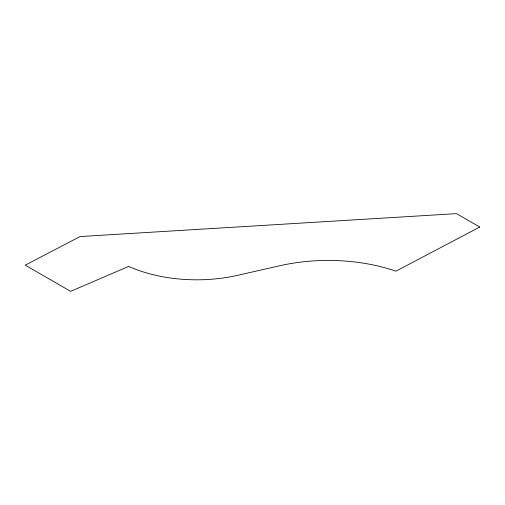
<?xml version="1.0" encoding="UTF-8"?>
<svg xmlns="http://www.w3.org/2000/svg" width="505" height="505" viewBox="0 0 505 505"><rect width="100%" height="100%" fill="white"/><g stroke="black" fill="none" stroke-linecap="round" stroke-linejoin="round"><path stroke-width="0.76" d="M479.75 227.042L395.926 271.172A132.121 76.28 0 0 0 280.029 265.699L237.331 275.377A111.277 64.249 0 0 1 128.642 266.413L70.643 291.366L25.25 265.163L80.08 236.555L456.526 213.634L479.75 227.042"/></g></svg>
